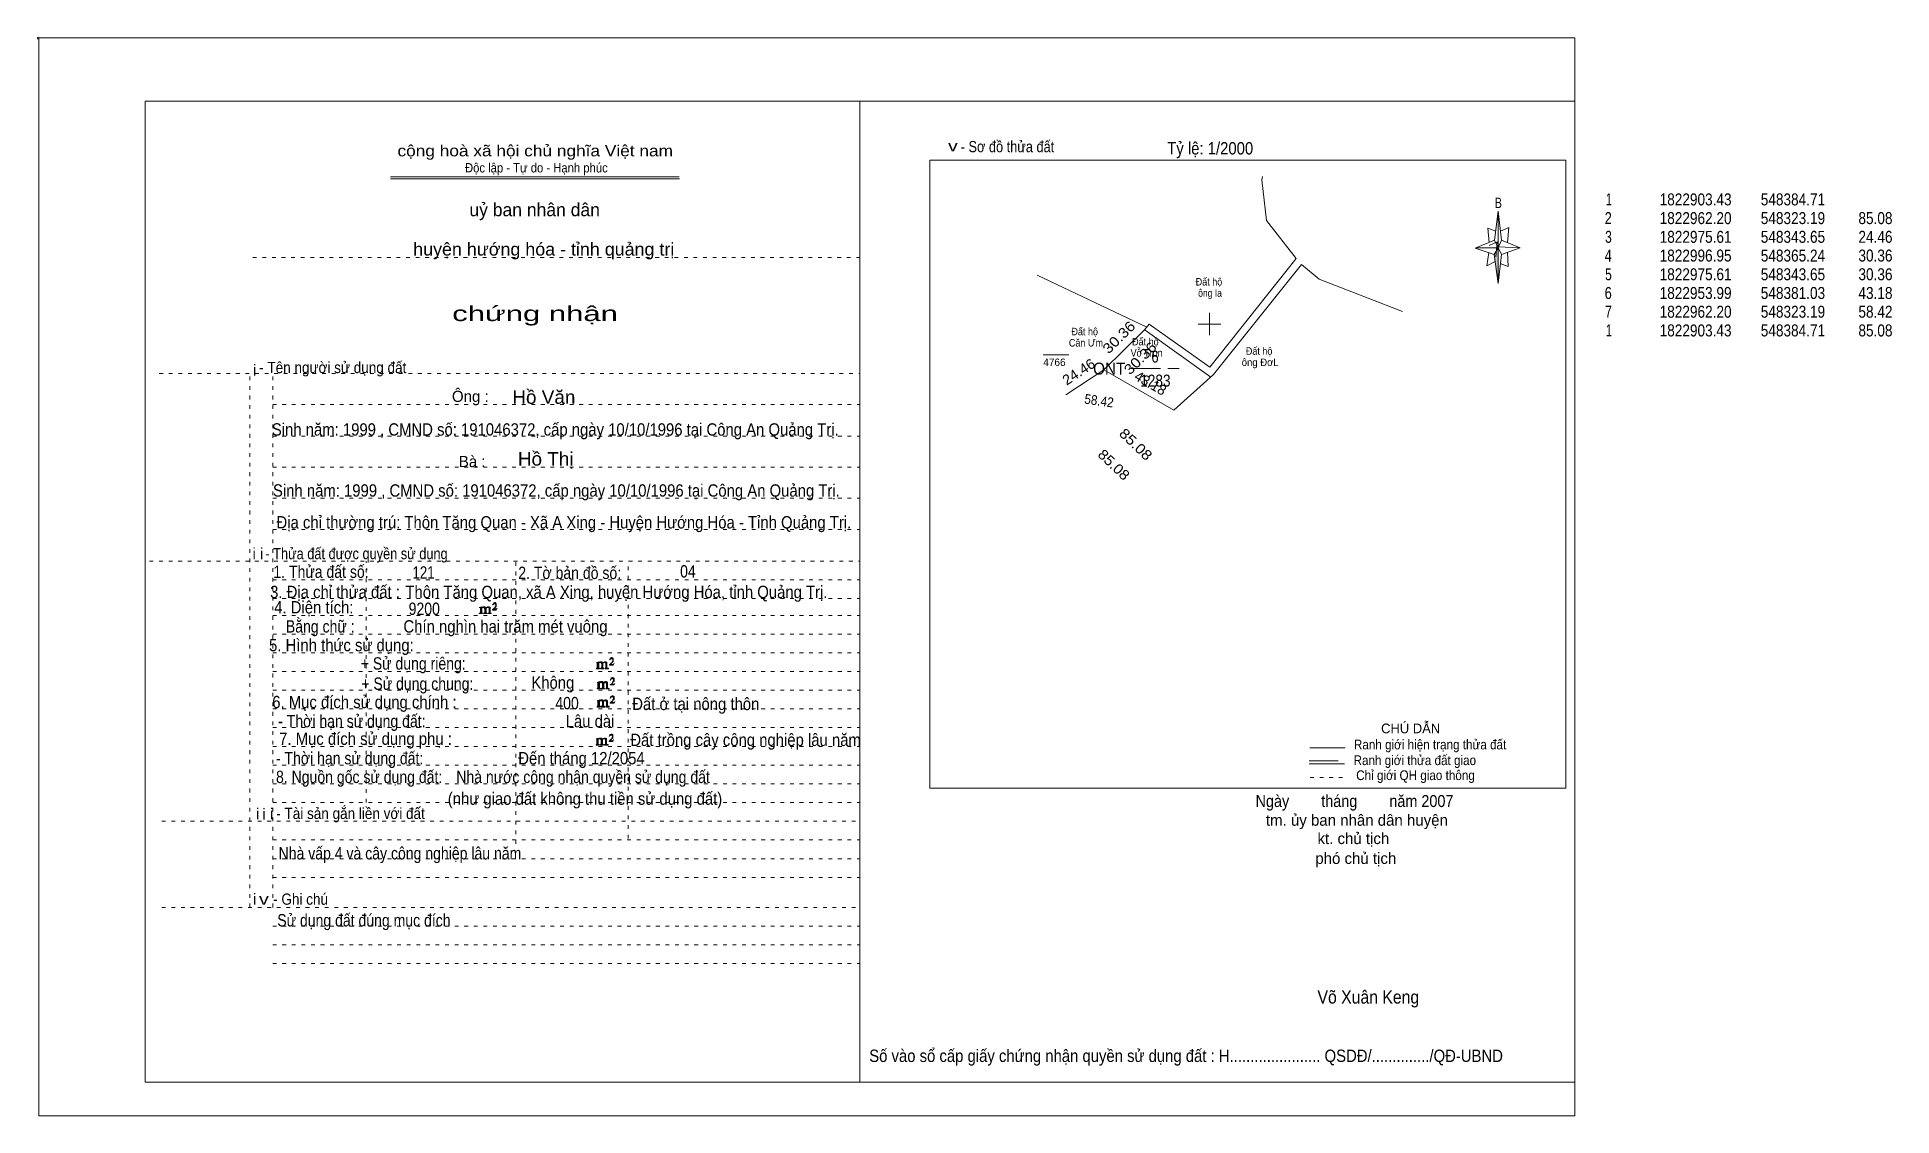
# Model space of a CAD drawing. Header units: centimetres. Extents: x -1.6 to 48, y -3.3 to 25.5.
import ezdxf
from ezdxf.enums import TextEntityAlignment as Align

# ---------------------------------------------------------------- set-up
doc = ezdxf.new("R2010")
doc.units = ezdxf.units.CM
doc.header["$LTSCALE"] = 0.13
doc.linetypes.add('DOTTED', pattern=[1.5, 0.3, -1.2])
doc.linetypes.add('LONG_DASHED', pattern=[7.5, 6, -1.5])
for name, color, linetype, lineweight in [('1', 7, 'DOTTED', 13), ('22', 7, 'Continuous', 13), ('33', 7, 'LONG_DASHED', 13), ('4', 7, 'Continuous', 13), ('5', 7, 'Continuous', 13), ('50', 7, 'Continuous', 13), ('52', 7, 'Continuous', 13), ('53', 7, 'Continuous', 13)]:
    doc.layers.add(name, color=color, linetype=linetype, lineweight=lineweight)
for name, color, linetype in [('10', 7, 'Continuous'), ('23', 7, 'Continuous'), ('30', 7, 'Continuous')]:
    doc.layers.add(name, color=color, linetype=linetype)

msp = doc.modelspace()

# ---------------------------------------------------------------- hatches: boundary and pattern name
at = {"layer": '5'}
msp.add_hatch(color=256, dxfattribs=at).paths.add_polyline_path([(37.46, 19.87), (37.46, 18.91), (37.36, 19.69)])
at = {"layer": '50'}
for points in [[(10.27, 10.13), (10.27, 10.12), (10.27, 10.11), (10.25, 10.11), (10.24, 10.11), (10.24, 10.1), (10.33, 10.1), (10.33, 10.11), (10.32, 10.11), (10.31, 10.11), (10.31, 10.12), (10.31, 10.13), (10.31, 10.24), (10.31, 10.25), (10.32, 10.26), (10.34, 10.26), (10.35, 10.26), (10.36, 10.26), (10.37, 10.25), (10.39, 10.22), (10.39, 10.13), (10.37, 10.12), (10.37, 10.11), (10.36, 10.11), (10.35, 10.11), (10.35, 10.1), (10.44, 10.1), (10.44, 10.11), (10.43, 10.11), (10.42, 10.11), (10.42, 10.12), (10.42, 10.13), (10.42, 10.24), (10.44, 10.26), (10.45, 10.26), (10.46, 10.26), (10.49, 10.26), (10.49, 10.25), (10.5, 10.24), (10.5, 10.22), (10.5, 10.13), (10.5, 10.12), (10.49, 10.11), (10.49, 10.11), (10.47, 10.11), (10.47, 10.1), (10.56, 10.1), (10.56, 10.11), (10.55, 10.11), (10.54, 10.11), (10.53, 10.12), (10.53, 10.13), (10.53, 10.2), (10.53, 10.25), (10.53, 10.26), (10.52, 10.27), (10.5, 10.28), (10.47, 10.28), (10.46, 10.28), (10.44, 10.27), (10.41, 10.25), (10.41, 10.26), (10.4, 10.28), (10.39, 10.28), (10.37, 10.28), (10.35, 10.28), (10.34, 10.28), (10.32, 10.26), (10.31, 10.26), (10.31, 10.25), (10.31, 10.25), (10.31, 10.26), (10.31, 10.28), (10.24, 10.26), (10.24, 10.26), (10.25, 10.26), (10.27, 10.25), (10.27, 10.24), (10.27, 10.23)], [(10.69, 10.19), (10.72, 10.24), (10.72, 10.24), (10.71, 10.22), (10.69, 10.22), (10.68, 10.22), (10.63, 10.22), (10.66, 10.26), (10.67, 10.27), (10.69, 10.28), (10.69, 10.3), (10.69, 10.32), (10.69, 10.34), (10.69, 10.35), (10.69, 10.37), (10.68, 10.38), (10.67, 10.38), (10.66, 10.39), (10.65, 10.39), (10.63, 10.38), (10.63, 10.38), (10.62, 10.37), (10.61, 10.35), (10.59, 10.33), (10.61, 10.33), (10.61, 10.35), (10.62, 10.35), (10.63, 10.36), (10.65, 10.36), (10.66, 10.36), (10.67, 10.35), (10.68, 10.35), (10.68, 10.32), (10.68, 10.3), (10.66, 10.28), (10.66, 10.26), (10.65, 10.25), (10.59, 10.2), (10.59, 10.19)], [(13.39, 8.66), (13.39, 8.65), (13.39, 8.64), (13.38, 8.64), (13.37, 8.64), (13.37, 8.62), (13.45, 8.62), (13.45, 8.64), (13.44, 8.64), (13.43, 8.64), (13.43, 8.65), (13.43, 8.66), (13.43, 8.77), (13.43, 8.78), (13.44, 8.79), (13.47, 8.79), (13.48, 8.79), (13.49, 8.79), (13.5, 8.78), (13.51, 8.74), (13.51, 8.66), (13.5, 8.65), (13.5, 8.64), (13.49, 8.64), (13.48, 8.64), (13.48, 8.62), (13.57, 8.62), (13.57, 8.64), (13.55, 8.64), (13.54, 8.64), (13.54, 8.65), (13.54, 8.66), (13.54, 8.77), (13.57, 8.79), (13.58, 8.79), (13.59, 8.79), (13.61, 8.79), (13.61, 8.78), (13.62, 8.77), (13.62, 8.74), (13.62, 8.66), (13.62, 8.65), (13.61, 8.64), (13.61, 8.64), (13.6, 8.64), (13.6, 8.62), (13.69, 8.62), (13.69, 8.64), (13.67, 8.64), (13.66, 8.64), (13.65, 8.65), (13.65, 8.66), (13.65, 8.73), (13.65, 8.78), (13.65, 8.79), (13.64, 8.8), (13.62, 8.81), (13.6, 8.81), (13.59, 8.81), (13.57, 8.8), (13.53, 8.78), (13.53, 8.79), (13.52, 8.81), (13.51, 8.81), (13.5, 8.81), (13.48, 8.81), (13.47, 8.81), (13.44, 8.79), (13.43, 8.79), (13.43, 8.78), (13.43, 8.78), (13.43, 8.79), (13.43, 8.81), (13.37, 8.79), (13.37, 8.79), (13.38, 8.79), (13.39, 8.78), (13.39, 8.77), (13.39, 8.76)], [(13.82, 8.72), (13.84, 8.77), (13.84, 8.77), (13.83, 8.74), (13.82, 8.74), (13.81, 8.74), (13.75, 8.74), (13.79, 8.79), (13.8, 8.8), (13.82, 8.81), (13.82, 8.83), (13.82, 8.84), (13.82, 8.87), (13.82, 8.88), (13.82, 8.9), (13.81, 8.91), (13.8, 8.91), (13.79, 8.92), (13.77, 8.92), (13.75, 8.91), (13.75, 8.91), (13.74, 8.9), (13.73, 8.88), (13.72, 8.86), (13.73, 8.86), (13.73, 8.88), (13.74, 8.88), (13.75, 8.89), (13.77, 8.89), (13.79, 8.89), (13.8, 8.88), (13.81, 8.88), (13.81, 8.84), (13.81, 8.83), (13.79, 8.81), (13.79, 8.79), (13.77, 8.78), (13.72, 8.73), (13.72, 8.72)], [(13.41, 8.12), (13.41, 8.11), (13.41, 8.1), (13.4, 8.1), (13.39, 8.1), (13.39, 8.09), (13.48, 8.09), (13.48, 8.1), (13.47, 8.1), (13.45, 8.1), (13.45, 8.11), (13.45, 8.12), (13.45, 8.23), (13.45, 8.24), (13.47, 8.26), (13.49, 8.26), (13.5, 8.26), (13.51, 8.26), (13.52, 8.24), (13.53, 8.21), (13.53, 8.12), (13.52, 8.11), (13.52, 8.1), (13.51, 8.1), (13.5, 8.1), (13.5, 8.09), (13.59, 8.09), (13.59, 8.1), (13.58, 8.1), (13.57, 8.1), (13.57, 8.11), (13.57, 8.12), (13.57, 8.23), (13.59, 8.26), (13.6, 8.26), (13.61, 8.26), (13.63, 8.26), (13.63, 8.24), (13.64, 8.23), (13.64, 8.21), (13.64, 8.12), (13.64, 8.11), (13.63, 8.1), (13.63, 8.1), (13.62, 8.1), (13.62, 8.09), (13.71, 8.09), (13.71, 8.1), (13.7, 8.1), (13.69, 8.1), (13.67, 8.11), (13.67, 8.12), (13.67, 8.2), (13.67, 8.24), (13.67, 8.26), (13.66, 8.27), (13.64, 8.28), (13.62, 8.28), (13.61, 8.28), (13.59, 8.27), (13.55, 8.24), (13.55, 8.26), (13.54, 8.28), (13.53, 8.28), (13.52, 8.28), (13.5, 8.28), (13.49, 8.28), (13.47, 8.26), (13.45, 8.26), (13.45, 8.24), (13.45, 8.24), (13.45, 8.26), (13.45, 8.28), (13.39, 8.26), (13.39, 8.26), (13.4, 8.26), (13.41, 8.24), (13.41, 8.23), (13.41, 8.22)], [(13.84, 8.19), (13.86, 8.23), (13.86, 8.23), (13.85, 8.21), (13.84, 8.21), (13.83, 8.21), (13.77, 8.21), (13.81, 8.26), (13.82, 8.27), (13.84, 8.28), (13.84, 8.3), (13.84, 8.31), (13.84, 8.33), (13.84, 8.34), (13.84, 8.37), (13.83, 8.38), (13.82, 8.38), (13.81, 8.39), (13.8, 8.39), (13.77, 8.38), (13.77, 8.38), (13.76, 8.37), (13.75, 8.34), (13.74, 8.32), (13.75, 8.32), (13.75, 8.34), (13.76, 8.34), (13.77, 8.36), (13.8, 8.36), (13.81, 8.36), (13.82, 8.34), (13.83, 8.34), (13.83, 8.31), (13.83, 8.3), (13.81, 8.28), (13.81, 8.26), (13.8, 8.24), (13.74, 8.2), (13.74, 8.19)], [(13.41, 7.64), (13.41, 7.63), (13.41, 7.62), (13.4, 7.62), (13.39, 7.62), (13.39, 7.6), (13.47, 7.6), (13.47, 7.62), (13.46, 7.62), (13.45, 7.62), (13.45, 7.63), (13.45, 7.64), (13.45, 7.75), (13.45, 7.76), (13.46, 7.77), (13.49, 7.77), (13.5, 7.77), (13.51, 7.77), (13.52, 7.76), (13.53, 7.72), (13.53, 7.64), (13.52, 7.63), (13.52, 7.62), (13.51, 7.62), (13.5, 7.62), (13.5, 7.6), (13.59, 7.6), (13.59, 7.62), (13.57, 7.62), (13.56, 7.62), (13.56, 7.63), (13.56, 7.64), (13.56, 7.75), (13.59, 7.77), (13.6, 7.77), (13.61, 7.77), (13.63, 7.77), (13.63, 7.76), (13.64, 7.75), (13.64, 7.72), (13.64, 7.64), (13.64, 7.63), (13.63, 7.62), (13.63, 7.62), (13.62, 7.62), (13.62, 7.6), (13.71, 7.6), (13.71, 7.62), (13.69, 7.62), (13.68, 7.62), (13.67, 7.63), (13.67, 7.64), (13.67, 7.71), (13.67, 7.76), (13.67, 7.77), (13.66, 7.78), (13.64, 7.79), (13.62, 7.79), (13.61, 7.79), (13.59, 7.78), (13.55, 7.76), (13.55, 7.77), (13.54, 7.79), (13.53, 7.79), (13.52, 7.79), (13.5, 7.79), (13.49, 7.79), (13.46, 7.77), (13.45, 7.77), (13.45, 7.76), (13.45, 7.76), (13.45, 7.77), (13.45, 7.79), (13.39, 7.77), (13.39, 7.77), (13.4, 7.77), (13.41, 7.76), (13.41, 7.75), (13.41, 7.74)], [(13.84, 7.7), (13.86, 7.75), (13.86, 7.75), (13.85, 7.72), (13.84, 7.72), (13.83, 7.72), (13.77, 7.72), (13.81, 7.77), (13.82, 7.78), (13.84, 7.79), (13.84, 7.81), (13.84, 7.82), (13.84, 7.85), (13.84, 7.86), (13.84, 7.88), (13.83, 7.89), (13.82, 7.89), (13.81, 7.9), (13.79, 7.9), (13.77, 7.89), (13.77, 7.89), (13.76, 7.88), (13.75, 7.86), (13.74, 7.84), (13.75, 7.84), (13.75, 7.86), (13.76, 7.86), (13.77, 7.87), (13.79, 7.87), (13.81, 7.87), (13.82, 7.86), (13.83, 7.86), (13.83, 7.82), (13.83, 7.81), (13.81, 7.79), (13.81, 7.77), (13.79, 7.76), (13.74, 7.71), (13.74, 7.7)], [(13.38, 6.62), (13.38, 6.61), (13.38, 6.6), (13.37, 6.6), (13.36, 6.6), (13.36, 6.58), (13.44, 6.58), (13.44, 6.6), (13.43, 6.6), (13.42, 6.6), (13.42, 6.61), (13.42, 6.62), (13.42, 6.73), (13.42, 6.74), (13.43, 6.75), (13.46, 6.75), (13.47, 6.75), (13.48, 6.75), (13.49, 6.74), (13.5, 6.7), (13.5, 6.62), (13.49, 6.61), (13.49, 6.6), (13.48, 6.6), (13.47, 6.6), (13.47, 6.58), (13.56, 6.58), (13.56, 6.6), (13.54, 6.6), (13.53, 6.6), (13.53, 6.61), (13.53, 6.62), (13.53, 6.73), (13.56, 6.75), (13.57, 6.75), (13.58, 6.75), (13.6, 6.75), (13.6, 6.74), (13.61, 6.73), (13.61, 6.7), (13.61, 6.62), (13.61, 6.61), (13.6, 6.6), (13.6, 6.6), (13.59, 6.6), (13.59, 6.58), (13.68, 6.58), (13.68, 6.6), (13.66, 6.6), (13.65, 6.6), (13.64, 6.61), (13.64, 6.62), (13.64, 6.69), (13.64, 6.74), (13.64, 6.75), (13.63, 6.76), (13.61, 6.77), (13.59, 6.77), (13.58, 6.77), (13.56, 6.76), (13.52, 6.74), (13.52, 6.75), (13.51, 6.77), (13.5, 6.77), (13.49, 6.77), (13.47, 6.77), (13.46, 6.77), (13.43, 6.75), (13.42, 6.75), (13.42, 6.74), (13.42, 6.74), (13.42, 6.75), (13.42, 6.77), (13.36, 6.75), (13.36, 6.75), (13.37, 6.75), (13.38, 6.74), (13.38, 6.73), (13.38, 6.72)], [(13.81, 6.68), (13.83, 6.73), (13.83, 6.73), (13.82, 6.7), (13.81, 6.7), (13.8, 6.7), (13.74, 6.7), (13.78, 6.75), (13.79, 6.76), (13.81, 6.77), (13.81, 6.79), (13.81, 6.8), (13.81, 6.83), (13.81, 6.84), (13.81, 6.86), (13.8, 6.87), (13.79, 6.87), (13.78, 6.88), (13.76, 6.88), (13.74, 6.87), (13.74, 6.87), (13.73, 6.86), (13.72, 6.84), (13.71, 6.82), (13.72, 6.82), (13.72, 6.84), (13.73, 6.84), (13.74, 6.85), (13.76, 6.85), (13.78, 6.85), (13.79, 6.84), (13.8, 6.84), (13.8, 6.8), (13.8, 6.79), (13.78, 6.77), (13.78, 6.75), (13.76, 6.74), (13.71, 6.69), (13.71, 6.68)]]:
    msp.add_hatch(color=256, dxfattribs=at).paths.add_polyline_path(points)

# ---------------------------------------------------------------- linework, layer by layer
at = {"layer": '1', "linetype": 'Continuous'}
for p, q in [((1.31, -2.42), (1.31, 23.78)), ((1.31, 23.78), (39.51, 23.78)), ((20.41, -2.42), (20.41, 23.78)), ((39.51, -2.42), (39.51, 23.78)), ((7.87, 21.76), (15.58, 21.76)), ((7.87, 21.71), (15.59, 21.71)), ((37.36, 19.69), (36.85, 19.86)), ((1.31, -2.42), (39.51, -2.42))]:
    msp.add_line(p, q, dxfattribs=at)
at = {"layer": '1'}
for p, q in [((4.19, 19.61), (20.41, 19.61)), ((1.69, 16.51), (20.41, 16.51)), ((4.11, 2.25), (4.11, 16.51)), ((4.72, 2.25), (4.72, 16.51)), ((4.72, 15.68), (20.41, 15.68)), ((4.72, 14.84), (20.41, 14.84)), ((4.72, 14.01), (20.41, 14.01)), ((4.72, 13.18), (20.41, 13.18)), ((4.72, 12.34), (20.41, 12.34)), ((1.43, 11.5), (20.41, 11.5)), ((7.22, 5.05), (7.22, 11.5)), ((11.22, 3.95), (11.22, 11.5)), ((14.22, 4.09), (14.22, 11.5)), ((4.72, 11), (20.41, 11)), ((4.72, 10.5), (20.41, 10.5)), ((4.72, 10.05), (20.41, 10.05)), ((4.72, 9.55), (20.41, 9.55)), ((4.72, 9.05), (20.41, 9.05)), ((4.72, 8.55), (20.41, 8.55)), ((4.72, 8.05), (20.41, 8.05)), ((4.72, 7.55), (20.41, 7.55)), ((4.72, 7.05), (20.41, 7.05)), ((4.72, 6.55), (20.41, 6.55)), ((4.72, 6.05), (20.41, 6.05)), ((4.72, 5.55), (20.41, 5.55)), ((4.72, 5.05), (20.41, 5.05)), ((1.76, 4.55), (20.41, 4.55)), ((4.72, 4.05), (20.41, 4.05)), ((4.72, 3.55), (20.41, 3.55)), ((4.72, 3.05), (20.41, 3.05)), ((1.76, 2.25), (20.41, 2.25)), ((4.72, 1.75), (20.41, 1.75)), ((4.72, 1.25), (20.41, 1.25)), ((4.72, 0.75), (20.41, 0.75))]:
    msp.add_line(p, q, dxfattribs=at)
at = {"layer": '1', "linetype": 'Continuous'}
msp.add_lwpolyline([(-1.53, -3.32), (39.51, -3.32), (39.51, 25.48), (-1.53, 25.48)], close=True, dxfattribs=at)
msp.add_lwpolyline([(37.37, 19.49), (37.16, 19.39), (37.21, 19.74)], dxfattribs=at)
at = {"layer": '22'}
for p, q in [((25.15, 19.14), (28.08, 17.75)), ((28.01, 17.68), (28.14, 17.83)), ((28.03, 17.67), (29.79, 16.41)), ((28.14, 17.83), (29.76, 16.68))]:
    msp.add_line(p, q, dxfattribs=at)
for points in [[(31.17, 21.77), (31.15, 21.68), (31.27, 20.6), (32.07, 19.58), (29.76, 16.68)], [(29.86, 16.48), (32.21, 19.42), (32.68, 19.03), (34.91, 18.17)], [(28.01, 17.68), (26.93, 16.61), (25.91, 15.94)], [(29.86, 16.48), (28.8, 15.53), (26.93, 16.61)]]:
    msp.add_lwpolyline(points, dxfattribs=at)
at = {"layer": '33'}
msp.add_line((27.66, 16.64), (28.94, 16.64), dxfattribs=at)
at = {"layer": '4'}
for p, q in [((32.43, 6.51), (33.38, 6.51)), ((32.41, 6.08), (33.36, 6.08))]:
    msp.add_line(p, q, dxfattribs=at)
at = {"layer": '4', "linetype": 'LONG_DASHED'}
msp.add_line((32.41, 6.16), (33.36, 6.16), dxfattribs=at)
at = {"layer": '4', "linetype": 'DOTTED'}
msp.add_line((32.44, 5.72), (33.43, 5.72), dxfattribs=at)
at = {"layer": '4'}
msp.add_lwpolyline([(22.28, 22.21), (39.27, 22.21), (39.27, 5.43), (22.28, 5.43)], close=True, dxfattribs=at)
msp.add_circle((-1.55, 25.47), 0.025, dxfattribs=at)
at = {"layer": '5'}
for p, q in [((37.37, 20.07), (37.46, 20.85)), ((37.55, 20.07), (38.05, 19.87)), ((37.55, 19.69), (37.46, 18.91)), ((37.73, 19.37), (37.52, 19.45)), ((37.71, 19.75), (37.73, 19.37))]:
    msp.add_line(p, q, dxfattribs=at)
for points in [[(37.46, 20.85), (37.55, 20.07), (37.46, 19.87)], [(37.46, 19.87), (36.87, 19.87), (37.37, 20.07), (37.55, 19.69), (38.05, 19.87), (37.46, 19.89)], [(37.46, 19.87), (37.46, 18.91), (37.36, 19.69)]]:
    msp.add_lwpolyline(points, close=True, dxfattribs=at)
for points in [[(37.4, 20.31), (37.19, 20.39), (37.22, 20.01)], [(37.53, 20.31), (37.75, 20.41), (37.71, 20.01)], [(37.46, 19.87), (37.37, 20.07), (36.87, 19.87)], [(37.22, 19.93), (37.44, 20.03), (37.4, 19.63)], [(37.46, 19.87), (37.55, 19.69), (38.05, 19.87)]]:
    msp.add_lwpolyline(points, dxfattribs=at)
at = {"layer": '50'}
for points in [[(10.27, 10.13), (10.27, 10.12), (10.27, 10.11), (10.25, 10.11), (10.24, 10.11), (10.24, 10.1), (10.33, 10.1), (10.33, 10.11), (10.32, 10.11), (10.31, 10.11), (10.31, 10.12), (10.31, 10.13), (10.31, 10.24), (10.31, 10.25), (10.32, 10.26), (10.34, 10.26), (10.35, 10.26), (10.36, 10.26), (10.37, 10.25), (10.39, 10.22), (10.39, 10.13), (10.37, 10.12), (10.37, 10.11), (10.36, 10.11), (10.35, 10.11), (10.35, 10.1), (10.44, 10.1), (10.44, 10.11), (10.43, 10.11), (10.42, 10.11), (10.42, 10.12), (10.42, 10.13), (10.42, 10.24), (10.44, 10.26), (10.45, 10.26), (10.46, 10.26), (10.49, 10.26), (10.49, 10.25), (10.5, 10.24), (10.5, 10.22), (10.5, 10.13), (10.5, 10.12), (10.49, 10.11), (10.49, 10.11), (10.47, 10.11), (10.47, 10.1), (10.56, 10.1), (10.56, 10.11), (10.55, 10.11), (10.54, 10.11), (10.53, 10.12), (10.53, 10.13), (10.53, 10.2), (10.53, 10.25), (10.53, 10.26), (10.52, 10.27), (10.5, 10.28), (10.47, 10.28), (10.46, 10.28), (10.44, 10.27), (10.41, 10.25), (10.41, 10.26), (10.4, 10.28), (10.39, 10.28), (10.37, 10.28), (10.35, 10.28), (10.34, 10.28), (10.32, 10.26), (10.31, 10.26), (10.31, 10.25), (10.31, 10.25), (10.31, 10.26), (10.31, 10.28), (10.24, 10.26), (10.24, 10.26), (10.25, 10.26), (10.27, 10.25), (10.27, 10.24), (10.27, 10.23)], [(10.69, 10.19), (10.72, 10.24), (10.72, 10.24), (10.71, 10.22), (10.69, 10.22), (10.68, 10.22), (10.63, 10.22), (10.66, 10.26), (10.67, 10.27), (10.69, 10.28), (10.69, 10.3), (10.69, 10.32), (10.69, 10.34), (10.69, 10.35), (10.69, 10.37), (10.68, 10.38), (10.67, 10.38), (10.66, 10.39), (10.65, 10.39), (10.63, 10.38), (10.63, 10.38), (10.62, 10.37), (10.61, 10.35), (10.59, 10.33), (10.61, 10.33), (10.61, 10.35), (10.62, 10.35), (10.63, 10.36), (10.65, 10.36), (10.66, 10.36), (10.67, 10.35), (10.68, 10.35), (10.68, 10.32), (10.68, 10.3), (10.66, 10.28), (10.66, 10.26), (10.65, 10.25), (10.59, 10.2), (10.59, 10.19)], [(13.39, 8.66), (13.39, 8.65), (13.39, 8.64), (13.38, 8.64), (13.37, 8.64), (13.37, 8.62), (13.45, 8.62), (13.45, 8.64), (13.44, 8.64), (13.43, 8.64), (13.43, 8.65), (13.43, 8.66), (13.43, 8.77), (13.43, 8.78), (13.44, 8.79), (13.47, 8.79), (13.48, 8.79), (13.49, 8.79), (13.5, 8.78), (13.51, 8.74), (13.51, 8.66), (13.5, 8.65), (13.5, 8.64), (13.49, 8.64), (13.48, 8.64), (13.48, 8.62), (13.57, 8.62), (13.57, 8.64), (13.55, 8.64), (13.54, 8.64), (13.54, 8.65), (13.54, 8.66), (13.54, 8.77), (13.57, 8.79), (13.58, 8.79), (13.59, 8.79), (13.61, 8.79), (13.61, 8.78), (13.62, 8.77), (13.62, 8.74), (13.62, 8.66), (13.62, 8.65), (13.61, 8.64), (13.61, 8.64), (13.6, 8.64), (13.6, 8.62), (13.69, 8.62), (13.69, 8.64), (13.67, 8.64), (13.66, 8.64), (13.65, 8.65), (13.65, 8.66), (13.65, 8.73), (13.65, 8.78), (13.65, 8.79), (13.64, 8.8), (13.62, 8.81), (13.6, 8.81), (13.59, 8.81), (13.57, 8.8), (13.53, 8.78), (13.53, 8.79), (13.52, 8.81), (13.51, 8.81), (13.5, 8.81), (13.48, 8.81), (13.47, 8.81), (13.44, 8.79), (13.43, 8.79), (13.43, 8.78), (13.43, 8.78), (13.43, 8.79), (13.43, 8.81), (13.37, 8.79), (13.37, 8.79), (13.38, 8.79), (13.39, 8.78), (13.39, 8.77), (13.39, 8.76)], [(13.82, 8.72), (13.84, 8.77), (13.84, 8.77), (13.83, 8.74), (13.82, 8.74), (13.81, 8.74), (13.75, 8.74), (13.79, 8.79), (13.8, 8.8), (13.82, 8.81), (13.82, 8.83), (13.82, 8.84), (13.82, 8.87), (13.82, 8.88), (13.82, 8.9), (13.81, 8.91), (13.8, 8.91), (13.79, 8.92), (13.77, 8.92), (13.75, 8.91), (13.75, 8.91), (13.74, 8.9), (13.73, 8.88), (13.72, 8.86), (13.73, 8.86), (13.73, 8.88), (13.74, 8.88), (13.75, 8.89), (13.77, 8.89), (13.79, 8.89), (13.8, 8.88), (13.81, 8.88), (13.81, 8.84), (13.81, 8.83), (13.79, 8.81), (13.79, 8.79), (13.77, 8.78), (13.72, 8.73), (13.72, 8.72)], [(13.41, 8.12), (13.41, 8.11), (13.41, 8.1), (13.4, 8.1), (13.39, 8.1), (13.39, 8.09), (13.48, 8.09), (13.48, 8.1), (13.47, 8.1), (13.45, 8.1), (13.45, 8.11), (13.45, 8.12), (13.45, 8.23), (13.45, 8.24), (13.47, 8.26), (13.49, 8.26), (13.5, 8.26), (13.51, 8.26), (13.52, 8.24), (13.53, 8.21), (13.53, 8.12), (13.52, 8.11), (13.52, 8.1), (13.51, 8.1), (13.5, 8.1), (13.5, 8.09), (13.59, 8.09), (13.59, 8.1), (13.58, 8.1), (13.57, 8.1), (13.57, 8.11), (13.57, 8.12), (13.57, 8.23), (13.59, 8.26), (13.6, 8.26), (13.61, 8.26), (13.63, 8.26), (13.63, 8.24), (13.64, 8.23), (13.64, 8.21), (13.64, 8.12), (13.64, 8.11), (13.63, 8.1), (13.63, 8.1), (13.62, 8.1), (13.62, 8.09), (13.71, 8.09), (13.71, 8.1), (13.7, 8.1), (13.69, 8.1), (13.67, 8.11), (13.67, 8.12), (13.67, 8.2), (13.67, 8.24), (13.67, 8.26), (13.66, 8.27), (13.64, 8.28), (13.62, 8.28), (13.61, 8.28), (13.59, 8.27), (13.55, 8.24), (13.55, 8.26), (13.54, 8.28), (13.53, 8.28), (13.52, 8.28), (13.5, 8.28), (13.49, 8.28), (13.47, 8.26), (13.45, 8.26), (13.45, 8.24), (13.45, 8.24), (13.45, 8.26), (13.45, 8.28), (13.39, 8.26), (13.39, 8.26), (13.4, 8.26), (13.41, 8.24), (13.41, 8.23), (13.41, 8.22)], [(13.84, 8.19), (13.86, 8.23), (13.86, 8.23), (13.85, 8.21), (13.84, 8.21), (13.83, 8.21), (13.77, 8.21), (13.81, 8.26), (13.82, 8.27), (13.84, 8.28), (13.84, 8.3), (13.84, 8.31), (13.84, 8.33), (13.84, 8.34), (13.84, 8.37), (13.83, 8.38), (13.82, 8.38), (13.81, 8.39), (13.8, 8.39), (13.77, 8.38), (13.77, 8.38), (13.76, 8.37), (13.75, 8.34), (13.74, 8.32), (13.75, 8.32), (13.75, 8.34), (13.76, 8.34), (13.77, 8.36), (13.8, 8.36), (13.81, 8.36), (13.82, 8.34), (13.83, 8.34), (13.83, 8.31), (13.83, 8.3), (13.81, 8.28), (13.81, 8.26), (13.8, 8.24), (13.74, 8.2), (13.74, 8.19)], [(13.41, 7.64), (13.41, 7.63), (13.41, 7.62), (13.4, 7.62), (13.39, 7.62), (13.39, 7.6), (13.47, 7.6), (13.47, 7.62), (13.46, 7.62), (13.45, 7.62), (13.45, 7.63), (13.45, 7.64), (13.45, 7.75), (13.45, 7.76), (13.46, 7.77), (13.49, 7.77), (13.5, 7.77), (13.51, 7.77), (13.52, 7.76), (13.53, 7.72), (13.53, 7.64), (13.52, 7.63), (13.52, 7.62), (13.51, 7.62), (13.5, 7.62), (13.5, 7.6), (13.59, 7.6), (13.59, 7.62), (13.57, 7.62), (13.56, 7.62), (13.56, 7.63), (13.56, 7.64), (13.56, 7.75), (13.59, 7.77), (13.6, 7.77), (13.61, 7.77), (13.63, 7.77), (13.63, 7.76), (13.64, 7.75), (13.64, 7.72), (13.64, 7.64), (13.64, 7.63), (13.63, 7.62), (13.63, 7.62), (13.62, 7.62), (13.62, 7.6), (13.71, 7.6), (13.71, 7.62), (13.69, 7.62), (13.68, 7.62), (13.67, 7.63), (13.67, 7.64), (13.67, 7.71), (13.67, 7.76), (13.67, 7.77), (13.66, 7.78), (13.64, 7.79), (13.62, 7.79), (13.61, 7.79), (13.59, 7.78), (13.55, 7.76), (13.55, 7.77), (13.54, 7.79), (13.53, 7.79), (13.52, 7.79), (13.5, 7.79), (13.49, 7.79), (13.46, 7.77), (13.45, 7.77), (13.45, 7.76), (13.45, 7.76), (13.45, 7.77), (13.45, 7.79), (13.39, 7.77), (13.39, 7.77), (13.4, 7.77), (13.41, 7.76), (13.41, 7.75), (13.41, 7.74)], [(13.84, 7.7), (13.86, 7.75), (13.86, 7.75), (13.85, 7.72), (13.84, 7.72), (13.83, 7.72), (13.77, 7.72), (13.81, 7.77), (13.82, 7.78), (13.84, 7.79), (13.84, 7.81), (13.84, 7.82), (13.84, 7.85), (13.84, 7.86), (13.84, 7.88), (13.83, 7.89), (13.82, 7.89), (13.81, 7.9), (13.79, 7.9), (13.77, 7.89), (13.77, 7.89), (13.76, 7.88), (13.75, 7.86), (13.74, 7.84), (13.75, 7.84), (13.75, 7.86), (13.76, 7.86), (13.77, 7.87), (13.79, 7.87), (13.81, 7.87), (13.82, 7.86), (13.83, 7.86), (13.83, 7.82), (13.83, 7.81), (13.81, 7.79), (13.81, 7.77), (13.79, 7.76), (13.74, 7.71), (13.74, 7.7)], [(13.38, 6.62), (13.38, 6.61), (13.38, 6.6), (13.37, 6.6), (13.36, 6.6), (13.36, 6.58), (13.44, 6.58), (13.44, 6.6), (13.43, 6.6), (13.42, 6.6), (13.42, 6.61), (13.42, 6.62), (13.42, 6.73), (13.42, 6.74), (13.43, 6.75), (13.46, 6.75), (13.47, 6.75), (13.48, 6.75), (13.49, 6.74), (13.5, 6.7), (13.5, 6.62), (13.49, 6.61), (13.49, 6.6), (13.48, 6.6), (13.47, 6.6), (13.47, 6.58), (13.56, 6.58), (13.56, 6.6), (13.54, 6.6), (13.53, 6.6), (13.53, 6.61), (13.53, 6.62), (13.53, 6.73), (13.56, 6.75), (13.57, 6.75), (13.58, 6.75), (13.6, 6.75), (13.6, 6.74), (13.61, 6.73), (13.61, 6.7), (13.61, 6.62), (13.61, 6.61), (13.6, 6.6), (13.6, 6.6), (13.59, 6.6), (13.59, 6.58), (13.68, 6.58), (13.68, 6.6), (13.66, 6.6), (13.65, 6.6), (13.64, 6.61), (13.64, 6.62), (13.64, 6.69), (13.64, 6.74), (13.64, 6.75), (13.63, 6.76), (13.61, 6.77), (13.59, 6.77), (13.58, 6.77), (13.56, 6.76), (13.52, 6.74), (13.52, 6.75), (13.51, 6.77), (13.5, 6.77), (13.49, 6.77), (13.47, 6.77), (13.46, 6.77), (13.43, 6.75), (13.42, 6.75), (13.42, 6.74), (13.42, 6.74), (13.42, 6.75), (13.42, 6.77), (13.36, 6.75), (13.36, 6.75), (13.37, 6.75), (13.38, 6.74), (13.38, 6.73), (13.38, 6.72)], [(13.81, 6.68), (13.83, 6.73), (13.83, 6.73), (13.82, 6.7), (13.81, 6.7), (13.8, 6.7), (13.74, 6.7), (13.78, 6.75), (13.79, 6.76), (13.81, 6.77), (13.81, 6.79), (13.81, 6.8), (13.81, 6.83), (13.81, 6.84), (13.81, 6.86), (13.8, 6.87), (13.79, 6.87), (13.78, 6.88), (13.76, 6.88), (13.74, 6.87), (13.74, 6.87), (13.73, 6.86), (13.72, 6.84), (13.71, 6.82), (13.72, 6.82), (13.72, 6.84), (13.73, 6.84), (13.74, 6.85), (13.76, 6.85), (13.78, 6.85), (13.79, 6.84), (13.8, 6.84), (13.8, 6.8), (13.8, 6.79), (13.78, 6.77), (13.78, 6.75), (13.76, 6.74), (13.71, 6.69), (13.71, 6.68)]]:
    msp.add_lwpolyline(points, close=True, dxfattribs=at)
at = {"layer": '52'}
msp.add_line((25.31, 17.01), (25.99, 17.01), dxfattribs=at)
at = {"layer": '53'}
for p, q in [((29.75, 17.53), (29.75, 18.13)), ((29.45, 17.83), (30.05, 17.83))]:
    msp.add_line(p, q, dxfattribs=at)

# ---------------------------------------------------------------- texts
at = {"layer": '1'}
for s, height, width, p in [('cộng hoà xã hội chủ nghĩa Việt nam', 0.3, 1.15, (11.735, 22.31)), ('v', 0.3, 1.3, (22.895, 22.44)), ('- Sơ đồ thửa đất ', 0.3, 0.85, (24.4, 22.42)), ('Độc lập - Tự do - Hạnh phúc', 0.25, 0.9, (11.765, 21.88)), ('chứng nhận', 0.4, 1.55, (11.73, 17.91)), ('- Tên người sử dụng đất', 0.3, 0.9, (6.325, 16.52)), ('- Thửa đất được quyền sử dụng', 0.3, 0.85, (6.96, 11.55)), ('- Tài sản gắn liền với đất ', 0.3, 0.9, (6.85, 4.61)), ('v', 0.3, 1.3, (4.485, 2.32)), ('- Ghi chú', 0.3, 0.9, (5.465, 2.32))]:
    msp.add_text(s, height=height, dxfattribs=dict(at, width=width)).set_placement(p, align=Align.CENTER)
for s, height, p in [('uỷ ban nhân dân', 0.35, (11.72, 20.71)), ('i', 0.3, (4.235, 16.45)), ('i', 0.3, (4.225, 11.55)), ('i', 0.3, (4.425, 11.55)), ('i', 0.3, (4.315, 4.6)), ('i', 0.3, (4.485, 4.59)), ('i', 0.3, (4.695, 4.6)), ('i', 0.3, (4.235, 2.32))]:
    msp.add_text(s, height=height, dxfattribs=at).set_placement(p, align=Align.CENTER)
at = {"layer": '10', "width": 0.9}
msp.add_text('Võ Xuân Keng', height=0.35, dxfattribs=at).set_placement((33.995, -0.32), align=Align.CENTER)
at = {"layer": '23'}
for s, width, p in [('Đất hộ ', 0.9, (29.77, 18.86)), ('ông Ia', 0.85, (29.765, 18.56)), ('Căn Ưm', 0.9, (26.45, 17.23)), ('Đất hộ ', 0.9, (26.45, 17.53)), ('Đất hộ ', 0.9, (28.07, 17.26)), ('Vỗ Tron', 0.9, (28.07, 16.96)), ('ông ĐơL', 0.95, (31.105, 16.71)), ('Đất hộ ', 0.9, (31.11, 17.01))]:
    msp.add_text(s, height=0.2, dxfattribs=dict(at, width=width)).set_placement(p, align=Align.CENTER)
at = {"layer": '30'}
for s, width, p in [('1', 0.65, (40.5, 21)), ('1822903.43', 0.85, (43.7, 21)), ('548384.71', 0.85, (46.2, 21)), ('548384.71', 0.85, (46.2, 21)), ('2', 0.8, (40.5, 20.5)), ('1822962.20', 0.85, (43.7, 20.5)), ('548323.19', 0.85, (46.2, 20.5)), ('85.08', 0.85, (48, 20.5)), ('3', 0.75, (40.5, 20)), ('1822975.61', 0.85, (43.7, 20)), ('548343.65', 0.85, (46.2, 20)), ('24.46', 0.85, (48, 20)), ('1822996.95', 0.85, (43.7, 19.5)), ('548365.24', 0.85, (46.2, 19.5)), ('30.36', 0.85, (48, 19.5)), ('4', 0.8, (40.5, 19.5)), ('5', 0.75, (40.5, 19)), ('1822975.61', 0.85, (43.7, 19)), ('548343.65', 0.85, (46.2, 19)), ('30.36', 0.85, (48, 19)), ('6', 0.8, (40.5, 18.5)), ('1822953.99', 0.85, (43.7, 18.5)), ('548381.03', 0.85, (46.2, 18.5)), ('43.18', 0.85, (48, 18.5)), ('7', 0.75, (40.5, 18)), ('1822962.20', 0.85, (43.7, 18)), ('548323.19', 0.85, (46.2, 18)), ('58.42', 0.85, (48, 18)), ('1', 0.65, (40.5, 17.5)), ('1822903.43', 0.85, (43.7, 17.5)), ('548384.71', 0.85, (46.2, 17.5)), ('85.08', 0.85, (48, 17.5))]:
    msp.add_text(s, height=0.32, dxfattribs=dict(at, width=width)).set_placement(p, align=Align.RIGHT)
for s, height, rotation, width, p in [('30.36', 0.27, 44.666, 1.15, (27.425, 17.381)), ('30.36', 0.27, 44.666, 1.15, (27.995, 16.821)), ('24.46', 0.27, 33.242, 1.05, (26.331, 16.443)), ('58.42', 0.26, 351.921, 0.9, (26.782, 15.654)), ('85.08', 0.27, 316.31, 1.15, (27.687, 14.52)), ('85.08', 0.27, 316.31, 1.1, (27.102, 13.975))]:
    msp.add_text(s, height=height, rotation=rotation, dxfattribs=dict(at, width=width)).set_placement(p, align=Align.CENTER)
msp.add_text('43.18', height=0.27, rotation=329.956, dxfattribs=at).set_placement((28.107, 16.134), align=Align.CENTER)
at = {"layer": '33'}
for s, width, p in [('6', 0.8, (28.295, 16.8)), ('1283', 0.85, (28.305, 16.16))]:
    msp.add_text(s, height=0.32, dxfattribs=dict(at, width=width)).set_placement(p, align=Align.CENTER)
at = {"layer": '33', "width": 0.95}
msp.add_text('ONT', height=0.32, dxfattribs=at).set_placement((27.5, 16.48), align=Align.RIGHT)
at = {"layer": '4', "width": 0.9}
for s, height, p in [('Tỷ lệ: 1/2000', 0.33, (29.77, 22.36)), ('Ranh giới hiện trạng thửa đất', 0.2591, (35.645, 6.47)), ('Ranh giới thửa đất giao ', 0.2591, (35.28, 6.05)), ('Chỉ giới QH giao thông', 0.2591, (35.255, 5.65))]:
    msp.add_text(s, height=height, dxfattribs=at).set_placement(p, align=Align.CENTER)
at = {"layer": '4'}
msp.add_text('CHÚ DẪN', height=0.2591, dxfattribs=at).set_placement((35.125, 6.9), align=Align.CENTER)
at = {"layer": '5', "width": 0.75}
msp.add_text('B', height=0.276, dxfattribs=at).set_placement((37.47, 20.93), align=Align.CENTER)
at = {"layer": '50'}
for s, height, width, p in [('  huyện hướng hóa - tỉnh quảng trị', 0.34, 1.05, (11.83, 19.66)), ('Hồ Văn', 0.36, 1.05, (11.965, 15.7)), ('Sinh năm: 1999 , CMND số: 191046372, cấp ngày 10/10/1996 tại Công An Quảng Trị.', 0.33, 0.9, (12.27, 14.85)), ('Hồ Thị', 0.36, 1.05, (12.015, 14.05)), ('Sinh năm: 1999 , CMND số: 191046372, cấp ngày 10/10/1996 tại Công An Quảng Trị.', 0.33, 0.9, (12.3, 13.22)), ('Địa chỉ thường trú: Thôn Tăng Quan - Xã A Xing - Huyện Hướng Hóa - Tỉnh Quảng Trị.', 0.33, 0.9, (12.5, 12.37)), ('1. Thửa đất số:  ', 0.33, 0.85, (6.115, 11.05)), ('121', 0.33, 0.8, (8.75, 11.03)), ('2. Tờ bản đồ số:  ', 0.33, 0.85, (12.76, 11.02)), ('04', 0.33, 0.85, (15.815, 11.06)), ('3. Địa chỉ thửa đất : ', 0.33, 0.9, (6.44, 10.51)), ('4. Diện tích: ', 0.33, 0.9, (5.875, 10.1)), ('Thôn Tăng Quan, xã A Xing, huyện Hướng Hóa, tỉnh Quảng Trị.', 0.33, 0.9, (13.905, 10.51)), ('Bằng chữ :', 0.33, 0.85, (5.99, 9.59)), ('Chín nghìn hai trăm mét vuông', 0.33, 0.9, (10.94, 9.59)), ('9200', 0.33, 0.85, (8.77, 10.06)), ('5. Hình thức sử dụng:', 0.33, 0.9, (6.555, 9.09)), ('+ Sử dụng riêng:', 0.33, 0.85, (8.475, 8.6)), ('Không', 0.33, 0.9, (12.205, 8.09)), ('6. Mục đích sử dụng chính :', 0.33, 0.9, (7.17, 7.57)), ('+ Sử dụng chung:', 0.33, 0.85, (8.585, 8.06)), ('400', 0.33, 0.85, (12.585, 7.54)), ('Đất ở tại nông thôn', 0.33, 0.9, (16.025, 7.52)), ('- Thời hạn sử dụng đất:', 0.33, 0.85, (6.835, 7.06)), ('7. Mục đích sử dụng phụ :', 0.33, 0.9, (7.2, 6.59)), ('Lâu dài', 0.33, 0.9, (13.2, 7.06)), ('Đất trồng cây công nghiệp lâu năm', 0.33, 0.9, (17.355, 6.56)), ('- Thời hạn sử dụng đất:', 0.33, 0.85, (6.775, 6.07)), ('Đến tháng 12/2054', 0.33, 0.9, (12.97, 6.07)), ('8. Nguồn gốc sử dụng đất:', 0.33, 0.85, (7.03, 5.57)), ('Nhà nước công nhận quyền sử dụng đất ', 0.33, 0.85, (13.065, 5.57)), ('(như giao đất không thu tiền sử dụng đất)', 0.33, 0.9, (13.065, 4.99)), ('Ngày        tháng        năm 2007', 0.32, 0.9, (33.625, 4.93)), ('Nhà vấp 4 và cây công nghiệp lâu năm', 0.33, 0.85, (8.12, 3.53)), ('Sử dụng đất đúng mục đích ', 0.33, 0.85, (7.21, 1.74)), ('Số vào sổ cấp giấy chứng nhận quyền sử dụng đất : H...................... QSDĐ/............../QĐ-UBND', 0.33, 0.9, (29.125, -1.88))]:
    msp.add_text(s, height=height, dxfattribs=dict(at, width=width)).set_placement(p, align=Align.CENTER)
for s, p in [('Ông :', (10, 15.75)), ('Bà :', (10.05, 14.01)), ('tm. ủy ban nhân dân huyện ', (33.745, 4.43)), ('kt. chủ tịch', (33.595, 3.94)), ('phó chủ tịch', (33.66, 3.41))]:
    msp.add_text(s, height=0.3, dxfattribs=at).set_placement(p, align=Align.CENTER)
at = {"layer": '52'}
msp.add_text('4766', height=0.2, dxfattribs=at).set_placement((25.31, 16.71))

doc.saveas('drawing.dxf')
